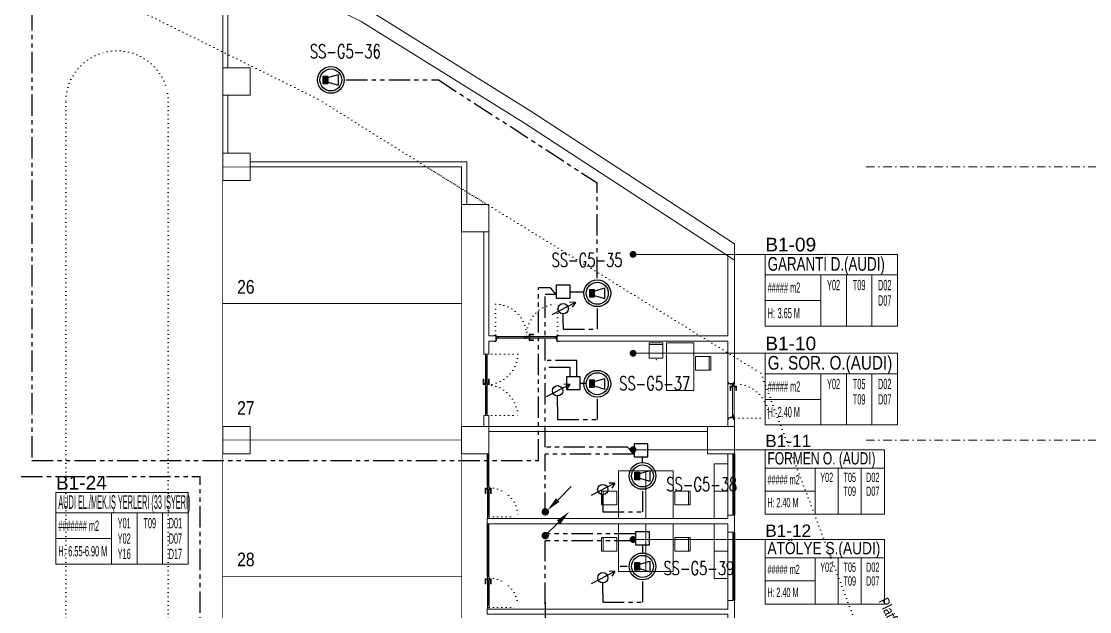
# Model space of a CAD drawing. Header units: metres. Extents: x -13545 to 152404, y -11890 to 28436.
# Drawn here: x 65950 to 69080, y 2738 to 4466 of the extents above; entities that cross this region are included whole.
import ezdxf
from ezdxf.enums import TextEntityAlignment as Align
from ezdxf.xclip import XClip

# ---------------------------------------------------------------- set-up
doc = ezdxf.new("R2010")
doc.units = ezdxf.units.M
doc.header["$LTSCALE"] = 100
doc.header["$MEASUREMENT"] = 0
doc.header["$XCLIPFRAME"] = 0
for name, pattern in [('DASHDOT2', [0.5, 0.25, -0.125, 0, -0.125]), ('DOT2', [0.125, 0, -0.125]), ('DOT5', [0.75, 0, -0.75]), ('HIDDEN', [0.375, 0.25, -0.125]), ('PHANTOM2', [1.25, 0.625, -0.125, 0.125, -0.125, 0.125, -0.125])]:
    doc.linetypes.add(name, pattern=pattern)
doc.layers.get('0').update_dxf_attribs({"color": 9, "lineweight": 9})
for name, color, linetype, lineweight in [('00', 9, 'Continuous', 9), ('01', 9, 'Continuous', 9), ('05', 9, 'Continuous', 9), ('06B', 9, 'Continuous', 9), ('06C', 9, 'Continuous', 9), ('06D', 9, 'Continuous', 9), ('09', 9, 'Continuous', 9), ('10', 9, 'Continuous', 9), ('15', 9, 'Continuous', 9), ('20', 9, 'DOT2', 9), ('21', 9, 'Continuous', 9), ('21_mahal200', 9, 'Continuous', 9), ('24', 9, 'DASHDOT2', 9), ('E-3W ACİL ANONS İÇİN HOPARLÖR (GÖMME) (YANGINA DAYANIKLI)', 7, 'Continuous', 30), ('E-KABLO', 7, 'Continuous', 30), ('E-SES AYAR ANAHTARI', 7, 'Continuous', 30), ('E-YAZI', 7, 'Continuous', 30), ('E-YUKARI ÇIKAN HAT', 7, 'Continuous', 30), ('E-YUKARIDAN GELEN HAT', 7, 'Continuous', 30)]:
    doc.layers.add(name, color=color, linetype=linetype, lineweight=lineweight)
doc.styles.add('Arial', font='arial.ttf', dxfattribs={"height": 2.5})
doc.styles.add('ILGAZ', font='txttw.shx')
doc.styles.add('MuuM_TEXT-STANDART', font='ARIALN.TTF')
doc.dimstyles.new('MuuM_DIM200', dxfattribs={"dimscale": 20, "dimtxt": 2, "dimasz": 1, "dimexe": 1, "dimexo": 1, "dimgap": 1, "dimtad": 1, "dimdec": 1, "dimrnd": 0.5, "dimdsep": 46, "dimtxsty": 'MuuM_TEXT-STANDART', "dimblk": 'ARCHTICK', "dimcen": 0, "dimdle": 0.15, "dimclrd": 256, "dimclre": 256, "dimclrt": 256, "dimadec": 0, "dimazin": 0, "dimtfac": 5, "dimtdec": 1, "dimtix": 1, "dimtmove": 2, "dimatfit": 3, "dimldrblk": 'DOT', "dimfxl": 3, "dimfxlon": 1, "dimtolj": 1, "dimlwd": -1, "dimlwe": -1, "dimarcsym": 0})

# ---------------------------------------------------------------- blocks, each defined once
blk = doc.blocks.new('p-akslar_yeni')
at = {"layer": '24'}
for points in [[(18840, -4535), (20861, -4535)], [(18840, -5335), (20861, -5335)]]:
    blk.add_lwpolyline(points, dxfattribs=at)
blk = doc.blocks.new('100_SES AYAR ANAHTARI')
at = {"layer": 'E-SES AYAR ANAHTARI', "color": 4}
for p, q in [((1.78, 3.25), (-1.69, 1.43)), ((1.78, 3.25), (0.92, 3.28)), ((1.78, 3.25), (1.31, 2.53)), ((0, 0), (0, 1.56))]:
    blk.add_line(p, q, dxfattribs=at)
blk.add_circle((0, 2.32), 0.756, dxfattribs=at)
blk = doc.blocks.new('100_3W ACİL ANONS İÇİN HOPARLÖR (GÖMME) (YANGINA DAYANIKLI)')
at = {"layer": 'E-3W ACİL ANONS İÇİN HOPARLÖR (GÖMME) (YANGINA DAYANIKLI)', "color": 4}
for p, q in [((-1.58, -0.79), (-1.58, 0.79)), ((-1.58, 0.79), (-0.63, 0.79)), ((-0.63, 0.47), (1.58, 1.11)), ((-0.63, 0.79), (-0.63, -0.79)), ((1.58, -1.11), (1.58, 1.11)), ((-0.63, -0.79), (-1.58, -0.79)), ((-0.63, -0.47), (1.58, -1.11))]:
    blk.add_line(p, q, dxfattribs=at)
at = {"layer": 'E-3W ACİL ANONS İÇİN HOPARLÖR (GÖMME) (YANGINA DAYANIKLI)', "color": 3}
for radius in [2.8, 2.3]:
    blk.add_circle((0, 0), radius, dxfattribs=at)
at = {"layer": 'E-3W ACİL ANONS İÇİN HOPARLÖR (GÖMME) (YANGINA DAYANIKLI)', "color": 4}
blk.add_solid([(-1.58, 0.79), (-0.63, 0.79), (-1.58, -0.79), (-0.63, -0.79)], dxfattribs=at)
blk = doc.blocks.new('100_YUKARI ÇIKAN HAT')
at = {"layer": 'E-YUKARI ÇIKAN HAT', "color": 3, "linetype": 'Continuous'}
blk.add_line((2.47, 2.47), (0, 0), dxfattribs=at)
at = {"layer": 'E-YUKARI ÇIKAN HAT', "color": 4, "linetype": 'Continuous', "const_width": 0.675}
blk.add_lwpolyline([(-0.34, 0, 1), (0.34, 0, 1)], format="xyb", close=True, dxfattribs=at)
at = {"layer": 'E-YUKARI ÇIKAN HAT', "color": 3, "linetype": 'Continuous'}
blk.add_solid([(2.15, 2.79), (2.79, 2.15), (4.38, 4.38)], dxfattribs=at)
blk = doc.blocks.new('100_YUKARIDAN GELEN HAT')
at = {"layer": 'E-YUKARIDAN GELEN HAT', "color": 3, "linetype": 'Continuous'}
blk.add_line((2.28, 2.17), (4.75, 4.65), dxfattribs=at)
at = {"layer": 'E-YUKARIDAN GELEN HAT', "color": 4, "linetype": 'Continuous', "const_width": 0.675}
blk.add_lwpolyline([(-0.34, 0, 1), (0.34, 0, 1)], format="xyb", close=True, dxfattribs=at)
at = {"layer": 'E-YUKARIDAN GELEN HAT', "color": 3, "linetype": 'Continuous'}
blk.add_solid([(2.59, 1.86), (1.96, 2.49), (0.37, 0.27)], dxfattribs=at)
blk = doc.blocks.new('p-kolon_80x80')
blk.add_lwpolyline([(-40, -40), (40, -40), (40, 40), (-40, 40)], close=True)
blk = doc.blocks.new('1.bod.mimari.elk')
at = {"layer": '01'}
blk.add_lwpolyline([(10457.8, -3878), (10964.6, -4128.6), (11442.7, -4426.4), (12040, -4815.3), (12040, -4863), (11421.2, -4460.1), (10945.1, -4163.6), (10440.1, -3913.9)], close=True, dxfattribs=at)
for p in [(10580, -4340), (10580, -4590), (11280, -4740), (10580, -5390), (11280, -5390), (12000, -5390)]:
    blk.add_blockref('p-kolon_80x80', p, dxfattribs=at)
blk = doc.blocks.new('p-sandalye')
blk.add_line((-45, 20), (-45, -20))
blk.add_lwpolyline([(-5, 20), (-50, 20), (-50, -20), (-5, -20)], close=True)
blk.add_point((0, 0.1))
blk = doc.blocks.new('p-masa_servis')
at = {"linetype": 'DOT5'}
blk.add_lwpolyline([(0, 0), (0, 0)], dxfattribs=at)
blk.add_lwpolyline([(0, 0), (0, -80), (140, -80), (140, 0)], close=True)
for p, rotation in [((60, 0), 270), ((50, -110.1), 2.073722e-10)]:
    blk.add_blockref('p-sandalye', p, dxfattribs=dict(rotation=rotation))
blk = doc.blocks.new('p-işyeri')
at = {"color": 0, "const_width": 2}
blk.add_lwpolyline([(200, 0), (200, 700), (-200, 700), (-200, 0)], close=True, dxfattribs=at)
blk = doc.blocks.new('prf-scr2')
at = {"linetype": 'DOT2', "ltscale": 10}
blk.add_line((0, 0.2), (0, -1.1), dxfattribs=at)
for p, q in [((-0.1, -0.2), (0.1, -0.3)), ((0.1, -0.2), (-0.1, -0.2)), ((0.1, -0.3), (-0.1, -0.3)), ((-0.1, -0.3), (0.1, -0.4)), ((0.1, -0.4), (-0.1, -0.4)), ((0.1, -0.5), (-0.1, -0.4)), ((-0.1, -0.4), (0.1, -0.4)), ((0.1, -0.6), (-0.1, -0.5)), ((-0.1, -0.5), (0.1, -0.5)), ((-0.1, -0.6), (0.1, -0.7)), ((0.1, -0.6), (-0.1, -0.6)), ((-0.1, -0.6), (0.1, -0.6)), ((-0.1, -0.7), (0.1, -0.8)), ((0.1, -0.7), (-0.1, -0.7)), ((-0.1, -0.8), (0.1, -0.8)), ((0.1, -0.8), (-0.1, -0.8)), ((0.1, -0.2), (0, -0.1)), ((0, -0.2), (0.1, -0.2))]:
    blk.add_line(p, q)
blk.add_lwpolyline([(0.2, 0), (-0.2, 0), (-0.2, 0), (-0.1, -0.1), (0.1, -0.1), (0.2, 0), (0.2, 0)], close=True)
for points in [[(0.2, 0), (-0.2, 0)], [(-0.1, -0.1), (-0.1, -0.2), (-0.1, -0.2), (-0.1, -0.2), (-0.1, -0.2), (-0.1, -0.3), (-0.1, -0.3), (-0.1, -0.3), (-0.1, -0.3), (-0.1, -0.4), (-0.1, -0.4), (-0.1, -0.4), (-0.1, -0.4), (-0.1, -0.4), (-0.1, -0.5), (-0.1, -0.5), (-0.1, -0.5), (-0.1, -0.5), (-0.1, -0.5), (-0.1, -0.5), (-0.1, -0.6), (-0.1, -0.6), (-0.1, -0.6), (-0.1, -0.6), (-0.1, -0.6), (-0.1, -0.7), (-0.1, -0.7), (-0.1, -0.7), (-0.1, -0.7), (-0.1, -0.7), (-0.1, -0.8), (-0.1, -0.8), (-0.1, -0.8), (-0.1, -0.8), (0, -0.9), (0, -0.9), (0, -0.9), (0.1, -0.8), (0.1, -0.8), (0.1, -0.7), (0.1, -0.7), (0.1, -0.7), (0.1, -0.7), (0.1, -0.7), (0.1, -0.7), (0.1, -0.6), (0.1, -0.6), (0.1, -0.6), (0.1, -0.6), (0.1, -0.6), (0.1, -0.5), (0.1, -0.5), (0.1, -0.5), (0.1, -0.5), (0.1, -0.4), (0.1, -0.4), (0.1, -0.4), (0.1, -0.4), (0.1, -0.4), (0.1, -0.3), (0.1, -0.3), (0.1, -0.3), (0.1, -0.3), (0.1, -0.3), (0.1, -0.3), (0.1, -0.2), (0.1, -0.2), (0.1, -0.2), (0.1, -0.2), (0.1, -0.2), (0.1, -0.1)]]:
    blk.add_lwpolyline(points)
blk = doc.blocks.new('gr-p-barel kilitli kapı kolu')
at = {"flags": 128}
for points in [[(-0.9, 0.8), (-0.9, 4.9), (-11.7, 4.9), (-11.7, 6.7), (0.9, 6.7), (0.9, 0.8)], [(-0.8, 5), (0.8, 6.6)]]:
    blk.add_lwpolyline(points, dxfattribs=at)
blk.add_lwpolyline([(-2.75, 0), (-2.75, 0.7), (2.75, 0.7), (2.75, 0)])
blk.add_lwpolyline([(-1.3, 0.7), (1.3, 0.7), (1.3, 0.8), (-1.3, 0.8)], close=True)
blk = doc.blocks.new('p-de-02')
at = {"layer": '06C'}
blk.add_lwpolyline([(106.3, -16.6, 1), (106.3, -15.8), (104.3, -15.8), (104.3, -16.6), (106.4, -16.6)], format="xyb", dxfattribs=at)
blk.add_arc((106.3, -16.2), 0.5, 233.1301, 126.8699, dxfattribs=at)
at = {"layer": '09'}
for p, q in [((108.1, -16.7), (108.1, -16.6)), ((108.2, -16.7), (108.2, -16.6)), ((108.3, -16.6), (108.3, -16.7)), ((108.4, -16.7), (108.4, -16.6)), ((108.5, -16.6), (108.5, -16.7)), ((108.6, -16.7), (108.6, -16.6)), ((108.7, -16.6), (108.7, -16.7)), ((108.8, -16.6), (108.8, -16.7)), ((109.3, -21.9), (109.3, -21.7)), ((109.4, -21.7), (109.4, -21.9)), ((109.5, -21.9), (109.5, -21.7)), ((109.6, -21.7), (109.6, -21.9)), ((109.7, -21.9), (109.7, -21.7)), ((109.8, -21.7), (109.8, -21.9)), ((109.9, -21.9), (109.9, -21.7)), ((110, -21.9), (110, -21.7))]:
    blk.add_line(p, q, dxfattribs=at)
at = {"layer": '10'}
for points in [[(14.2, -6.8, -0.414214), (14.3, -6.7), (18.7, -6.7, -0.414214), (18.8, -6.8), (18.8, -14.1), (19, -14.1), (19, -6.8, 0.414214), (18.7, -6.5), (14.3, -6.5, 0.414214), (14, -6.8), (14, -7.7, 0.414214), (14.3, -8), (15.4, -8), (15.4, -7.8), (14.3, -7.8, -0.414214), (14.2, -7.7)], [(19, -9.7, -0.414214), (19.3, -9.4), (20.3, -9.4, -0.414214), (20.6, -9.7), (20.6, -16.1, -0.414214), (20.3, -16.4, -0.414214), (20, -16.1), (20, -15.2), (19, -15.2), (19, -24.2, -0.414214), (18.7, -24.5), (14.3, -24.5, -0.414214), (14, -24.2), (14, -23.3, -0.414214), (14.3, -23), (15.4, -23), (15.4, -23.2), (14.3, -23.2, 0.414214), (14.2, -23.3), (14.2, -24.2, 0.414214), (14.3, -24.3), (18.7, -24.3, 0.414214), (18.8, -24.2), (18.8, -15), (20.2, -15), (20.2, -16.1, 0.414214), (20.3, -16.2, 0.414214), (20.4, -16.1), (20.4, -9.7, 0.414214), (20.3, -9.6), (19.3, -9.6, 0.414214), (19.2, -9.7), (19.2, -10.6), (19, -10.6)], [(18.4, -25), (19.8, -24.4), (19.8, -21.5), (20, -21.5), (20, -24.5), (18.5, -25.2, -14.796002)], [(198.6, -9.7, 0.414214), (198.3, -9.4), (197.3, -9.4, 0.414214), (197, -9.7), (197, -16.1, 0.414214), (197.3, -16.4, 0.414214), (197.6, -16.1), (197.6, -15.2), (198.6, -15.2), (198.6, -24.2, 0.414214), (198.9, -24.5), (203.3, -24.5, 0.414214), (203.6, -24.2), (203.6, -23.3, 0.414214), (203.3, -23), (202.2, -23), (202.2, -23.2), (203.3, -23.2, -0.414214), (203.4, -23.3), (203.4, -24.2, -0.414214), (203.3, -24.3), (198.9, -24.3, -0.414214), (198.8, -24.2), (198.8, -15), (197.4, -15), (197.4, -16.1, -0.414214), (197.3, -16.2, -0.414214), (197.2, -16.1), (197.2, -9.7, -0.414214), (197.3, -9.6), (198.3, -9.6, -0.414214), (198.4, -9.7), (198.4, -10.6), (198.6, -10.6)], [(199.2, -25), (197.8, -24.4), (197.8, -21.5), (197.6, -21.5), (197.6, -24.5), (199.1, -25.2, 14.796002)], [(203.4, -6.8, 0.414214), (203.3, -6.7), (198.9, -6.7, 0.414214), (198.8, -6.8), (198.8, -14.1), (198.6, -14.1), (198.6, -6.8, -0.414214), (198.9, -6.5), (203.3, -6.5, -0.414214), (203.6, -6.8), (203.6, -7.7, -0.414214), (203.3, -8), (202.2, -8), (202.2, -7.8), (203.3, -7.8, 0.414214), (203.4, -7.7)]]:
    blk.add_lwpolyline(points, format="xyb", close=True, dxfattribs=at)
for points in [[(108.2, -20.1), (108.2, -18.1), (108.5, -18.1), (108.5, -17), (20.3, -17), (20.3, -18.1), (20.6, -18.1), (20.6, -20.1), (20.3, -20.1), (20.3, -18.3), (20, -18.3), (20, -16.7), (108.8, -16.7), (108.8, -18.3), (108.5, -18.3), (108.5, -20.1)], [(108.2, -18.1), (108.2, -20.1), (108.8, -20.1), (108.8, -21.7), (20, -21.7), (20, -20.1), (20.6, -20.1), (20.6, -18.1), (20.9, -18.1), (20.9, -20.3), (20.3, -20.3), (20.3, -21.4), (108.5, -21.4), (108.5, -20.3), (107.9, -20.3), (107.9, -18.1), (108.2, -18.1)], [(109.9, -20.1), (109.9, -18.1), (109.6, -18.1), (109.6, -17), (197.3, -17), (197.3, -18.1), (197, -18.1), (197, -20.1), (197.3, -20.1), (197.3, -18.3), (197.6, -18.3), (197.6, -16.7), (109.3, -16.7), (109.3, -18.3), (109.6, -18.3), (109.6, -20.1)], [(109.9, -18.1), (109.9, -20.1), (109.3, -20.1), (109.3, -21.7), (197.6, -21.7), (197.6, -20.1), (197, -20.1), (197, -18.1), (196.7, -18.1), (196.7, -20.3), (197.3, -20.3), (197.3, -21.4), (109.6, -21.4), (109.6, -20.3), (110.2, -20.3), (110.2, -18.1), (109.9, -18.1)]]:
    blk.add_lwpolyline(points, dxfattribs=at)
for points in [[(20.9, -17.2), (26.9, -17.2), (26.9, -21.2), (20.9, -21.2)], [(21.2, -17.5), (26.6, -17.5), (26.6, -20.9), (21.2, -20.9)], [(107.9, -17.2), (101.9, -17.2), (101.9, -21.2), (107.9, -21.2)], [(107.6, -17.5), (102.2, -17.5), (102.2, -20.9), (107.6, -20.9)], [(108.1, -22.4), (110, -22.4), (110, -21.9), (108.1, -21.9), (107.5, -21.9), (107.5, -22.4)], [(110, -16.1), (108.1, -16.1), (108.1, -16.6), (110.6, -16.6), (110.6, -16.6), (110.6, -16.1)], [(110.2, -17.2), (116.2, -17.2), (116.2, -21.2), (110.2, -21.2)], [(110.5, -17.5), (115.9, -17.5), (115.9, -20.9), (110.5, -20.9)], [(196.7, -17.2), (192.7, -17.2), (192.7, -21.2), (196.7, -21.2)], [(196.4, -17.5), (193, -17.5), (193, -20.9), (196.4, -20.9)]]:
    blk.add_lwpolyline(points, close=True, dxfattribs=at)
for centre in [(17.8, -25.5), (199.8, -25.5)]:
    blk.add_circle(centre, 0.55, dxfattribs=at)
at = {"layer": '20'}
for p, q in [((17.8, -25.5), (17.8, -116)), ((199.8, -25.5), (199.8, -116))]:
    blk.add_line(p, q, dxfattribs=at)
at = {"layer": '20', "linetype": 'HIDDEN'}
for points in [[(18.6, -24.3), (18.6, -23), (17.1, -23), (17.1, -24.3)], [(18.4, -25), (18.4, -23.2), (17.3, -23.2), (17.3, -25)], [(199, -24.3), (199, -23), (200.5, -23), (200.5, -24.3)], [(199.2, -25), (199.2, -23.2), (200.3, -23.2), (200.3, -25)]]:
    blk.add_lwpolyline(points, dxfattribs=at)
at = {"layer": '20'}
for centre, start, end in [((17.8, -25.5), 270, 2.4057), ((199.8, -25.5), 177.5943, 270)]:
    blk.add_arc(centre, 90.5, start, end, dxfattribs=at)
at = {"layer": '06B', "xscale": -1}
blk.add_blockref('gr-p-barel kilitli kapı kolu', (117.3, -16.7), dxfattribs=at)
at = {"layer": '06B', "rotation": 180}
blk.add_blockref('gr-p-barel kilitli kapı kolu', (117.3, -21.7), dxfattribs=at)
at = {"layer": '10', "xscale": -1, "rotation": 90}
for p in [(20.3, -19.2), (109.6, -19.2)]:
    blk.add_blockref('prf-scr2', p, dxfattribs=at)
at = {"layer": '10', "rotation": 270}
for p in [(108.5, -19.2), (197.3, -19.2)]:
    blk.add_blockref('prf-scr2', p, dxfattribs=at)
blk = doc.blocks.new('prf-10x10')
blk.add_lwpolyline([(-5, -5), (5, -5), (5, 5), (-5, 5)], close=True)
at = {"color": 255}
blk.add_solid([(-5, -5), (5, -5), (-5, 5), (5, 5)], dxfattribs=at)
at = {"layer": '10'}
blk.add_point((0, 0), dxfattribs=at)
blk = doc.blocks.new('*U345')
at = {"layer": '06D'}
blk.add_lwpolyline([(-2.5, 200), (2.5, 200), (2.5, 0), (-2.5, 0)], close=True, dxfattribs=at)
at = {"layer": '15'}
blk.add_lwpolyline([(0, 195), (0, 5)], dxfattribs=at)
at = {"layer": '10', "xscale": 0.5, "yscale": 0.5, "rotation": 90}
for p in [(0, 197.5), (0, 2.5)]:
    blk.add_blockref('prf-10x10', p, dxfattribs=at)
blk = doc.blocks.new('*U346')
at = {"layer": '06D'}
blk.add_lwpolyline([(-2.5, 180), (2.5, 180), (2.5, 0), (-2.5, 0)], close=True, dxfattribs=at)
at = {"layer": '15'}
blk.add_lwpolyline([(0, 175), (0, 5)], dxfattribs=at)
at = {"layer": '10', "xscale": 0.5, "yscale": 0.5, "rotation": 90}
for p in [(0, 177.5), (0, 2.5)]:
    blk.add_blockref('prf-10x10', p, dxfattribs=at)
blk = doc.blocks.new('p-al-01_a')
at = {"layer": '06B'}
for points in [[(-5, -88.6), (-11.2, -88.6), (-11.2, -73.6), (-9.4, -73.6), (-9.4, -86.4), (-9.4, -86.4), (-5, -86.4), (-5, -88.6)], [(0, -88.6), (6.2, -88.6), (6.2, -73.6), (4.4, -73.6), (4.4, -86.4), (4.4, -86.4), (0, -86.4), (0, -88.6)]]:
    blk.add_lwpolyline(points, dxfattribs=at)
at = {"layer": '06D'}
for p, q in [((-5, -86.9), (-5, -5)), ((0, -5), (0, -86.9)), ((-5, -93.1), (-5, -175)), ((0, -175), (0, -93.1))]:
    blk.add_line(p, q, dxfattribs=at)
at = {"layer": '10'}
for points in [[(-5, 0), (0, 0), (0, -5), (-5, -5)], [(-5, -85), (0, -85), (0, -90), (-5, -90)], [(-5, -95), (0, -95), (0, -90), (-5, -90)], [(-5, -180), (0, -180), (0, -175), (-5, -175)]]:
    blk.add_lwpolyline(points, close=True, dxfattribs=at)
at = {"layer": '15'}
for points in [[(-2.5, -5), (-2.5, -85)], [(-2.5, -175), (-2.5, -95)]]:
    blk.add_lwpolyline(points, dxfattribs=at)
at = {"layer": '20'}
for points in [[(-5.3, 0), (-94.9, 0)], [(-5.3, -180), (-94.9, -180)], [(-5, -180), (-94.9, -180)]]:
    blk.add_lwpolyline(points, dxfattribs=at)
for centre, start, end in [((-1.5, 3.4), 182.0745, 267.6937), ((-1.5, -183.4), 92.3063, 177.9255)]:
    blk.add_arc(centre, 93.5, start, end, dxfattribs=at)
blk = doc.blocks.new('gr-p-birim')
blk.add_lwpolyline([(-0.5, -0.5), (0.5, -0.5), (0.5, 0.5), (-0.5, 0.5)], close=True)
blk = doc.blocks.new('p-al-01')
at = {"layer": '06B'}
for points in [[(27, 4.3), (27, 10.6), (42, 10.6), (42, 8.7), (29.3, 8.7), (29.3, 8.7), (29.3, 4.3), (27, 4.3)], [(27, -0.7), (27, -6.9), (42, -6.9), (42, -5), (29.3, -5), (29.3, -5), (29.3, -0.7), (27, -0.7)]]:
    blk.add_lwpolyline(points, dxfattribs=at)
at = {"layer": '06D'}
for p, q in [((115.7, 4.3), (28.8, 4.3)), ((28.8, -0.7), (115.7, -0.7))]:
    blk.add_line(p, q, dxfattribs=at)
at = {"layer": '10'}
for points in [[(25.7, -0.7), (25.7, 4.3), (20.7, 4.3), (20.7, -0.7)], [(30.7, -0.7), (30.7, 4.3), (25.7, 4.3), (25.7, -0.7)], [(110.7, -0.7), (110.7, 4.3), (105.7, 4.3), (105.7, -0.7)], [(115.7, -0.7), (115.7, 4.3), (110.7, 4.3), (110.7, -0.7)]]:
    blk.add_lwpolyline(points, close=True, dxfattribs=at)
at = {"layer": '15'}
blk.add_lwpolyline([(105.7, 1.8), (30.7, 1.8)], dxfattribs=at)
at = {"layer": '20'}
blk.add_lwpolyline([(110.7, -0.7), (110.7, -85.7)], dxfattribs=at)
blk.add_arc((110.7, -0.7), 85, 180, 270, dxfattribs=at)
blk = doc.blocks.new('*U355')
at = {"layer": '06D'}
blk.add_lwpolyline([(-2.5, 155), (2.5, 155), (2.5, 0), (-2.5, 0)], close=True, dxfattribs=at)
at = {"layer": '15'}
blk.add_lwpolyline([(0, 150), (0, 5)], dxfattribs=at)
at = {"layer": '10', "xscale": 0.5, "yscale": 0.5, "rotation": 90}
for p in [(0, 152.5), (0, 2.5)]:
    blk.add_blockref('prf-10x10', p, dxfattribs=at)
blk = doc.blocks.new('p-iç doğrama1')
at = {"layer": '06D'}
blk.add_lwpolyline([(-2.5, 95), (2.5, 95), (2.5, 0), (-2.5, 0)], close=True, dxfattribs=at)
at = {"layer": '15'}
blk.add_lwpolyline([(0, 90), (0, 5)], dxfattribs=at)
at = {"layer": '10', "xscale": 0.5, "yscale": 0.5, "rotation": 90}
for p in [(0, 92.5), (0, 2.5)]:
    blk.add_blockref('prf-10x10', p, dxfattribs=at)
blk = doc.blocks.new('0_roomno2')
blk.add_lwpolyline([(19.38, -10.5), (0, -10.5), (0, 0), (19.38, 0)], close=True)
for points in [[(0, -3), (19.38, -3)], [(8.12, -3), (8.12, -10.5)], [(11.88, -3), (11.88, -10.5)], [(15.62, -3), (15.62, -10.5)], [(0, -6.75), (8.12, -6.75)]]:
    blk.add_lwpolyline(points)
at = {"style": 'MuuM_TEXT-STANDART', "width": 0.6}
blk.add_text('H:', height=1.5, dxfattribs=at).set_placement((0.35, -8.61), align=Align.MIDDLE_LEFT)
at = {"style": 'Arial'}
blk.add_attdef('ODANO', (0, 1.17), '', height=2, dxfattribs=at)
blk.add_attdef('MEKANADI', text='', height=2, dxfattribs=at).set_placement((0.35, -3), align=Align.BOTTOM_LEFT)
at = {"style": 'MuuM_TEXT-STANDART', "width": 0.6}
for tag, p in [('M2', (0.35, -4.88)), ('TEMIZTAVANYUKSEKLIGI', (1.8, -8.61))]:
    blk.add_attdef(tag, text='', height=1.5, dxfattribs=at).set_placement(p, align=Align.MIDDLE_LEFT)
for tag, p in [('YER01', (10, -4.5)), ('TAVAN01', (13.75, -4.5)), ('DUVAR01', (17.5, -4.5)), ('YER02', (10, -6.75)), ('TAVAN02', (13.75, -6.75)), ('DUVAR02', (17.5, -6.75)), ('YER03', (10, -9)), ('TAVAN03', (13.75, -9)), ('DUVAR03', (17.5, -9))]:
    blk.add_attdef(tag, text='', height=1.5, dxfattribs=at).set_placement(p, align=Align.MIDDLE_CENTER)
blk = doc.blocks.new('_ArchTick')
at = {"color": 0, "linetype": 'ByBlock', "const_width": 0.15}
blk.add_lwpolyline([(-0.5, -0.5), (0.5, 0.5)], dxfattribs=at)
blk = doc.blocks.new('_Dot')
at = {"color": 0, "linetype": 'ByBlock', "lineweight": -2}
blk.add_line((-0.5, 0), (-1, 0), dxfattribs=at)
at = {"color": 0, "linetype": 'ByBlock', "const_width": 0.5}
blk.add_lwpolyline([(-0.25, 0, 1), (0.25, 0, 1)], format="xyb", close=True, dxfattribs=at)
blk = doc.blocks.new('K-SAC-01')
at = {"layer": '10'}
for points in [[(-4.6, 16.2, -0.414214), (-4.5, 16.3), (-0.1, 16.3, -0.414214), (0, 16.2), (0, 5.9), (0.2, 5.9), (0.2, 16.2, 0.414214), (-0.1, 16.5), (-4.5, 16.5, 0.414214), (-4.8, 16.2), (-4.8, 15.3, 0.414214), (-4.5, 15), (-3.4, 15), (-3.4, 15.2), (-4.5, 15.2, -0.414214), (-4.6, 15.3)], [(0.2, 10.3, -0.414214), (0.5, 10.6), (1.5, 10.6, -0.414214), (1.8, 10.3), (1.8, 3.9, -0.414214), (1.5, 3.6, -0.414214), (1.2, 3.9), (1.2, 4.8), (0.2, 4.8), (0.2, -1.2, -0.414214), (-0.1, -1.5), (-4.5, -1.5, -0.414214), (-4.8, -1.2), (-4.8, -0.3, -0.414214), (-4.5, 0), (-3.4, 0), (-3.4, -0.2), (-4.5, -0.2, 0.414214), (-4.6, -0.3), (-4.6, -1.2, 0.414214), (-4.5, -1.3), (-0.1, -1.3, 0.414214), (0, -1.2), (0, 5), (1.4, 5), (1.4, 3.9, 0.414214), (1.5, 3.8, 0.414214), (1.6, 3.9), (1.6, 10.3, 0.414214), (1.5, 10.4), (0.5, 10.4, 0.414214), (0.4, 10.3), (0.4, 9.4), (0.2, 9.4)], [(-0.4, -2), (1, -1.4), (1, 1.5), (1.2, 1.5), (1.2, -1.5), (-0.3, -2.2, -14.796002)], [(99.8, 10.3, 0.414214), (99.5, 10.6), (98.5, 10.6, 0.414214), (98.2, 10.3), (98.2, 3.9, 0.414214), (98.5, 3.6, 0.414214), (98.8, 3.9), (98.8, 4.8), (99.8, 4.8), (99.8, -1.2, 0.414214), (100.1, -1.5), (104.5, -1.5, 0.414214), (104.8, -1.2), (104.8, -0.3, 0.414214), (104.5, 0), (103.4, 0), (103.4, -0.2), (104.5, -0.2, -0.414214), (104.6, -0.3), (104.6, -1.2, -0.414214), (104.5, -1.3), (100.1, -1.3, -0.414214), (100, -1.2), (100, 5), (98.6, 5), (98.6, 3.9, -0.414214), (98.5, 3.8, -0.414214), (98.4, 3.9), (98.4, 10.3, -0.414214), (98.5, 10.4), (99.5, 10.4, -0.414214), (99.6, 10.3), (99.6, 9.4), (99.8, 9.4)], [(104.6, 16.2, 0.414214), (104.5, 16.3), (100.1, 16.3, 0.414214), (100, 16.2), (100, 5.9), (99.8, 5.9), (99.8, 16.2, -0.414214), (100.1, 16.5), (104.5, 16.5, -0.414214), (104.8, 16.2), (104.8, 15.3, -0.414214), (104.5, 15), (103.4, 15), (103.4, 15.2), (104.5, 15.2, 0.414214), (104.6, 15.3)]]:
    blk.add_lwpolyline(points, format="xyb", close=True, dxfattribs=at)
for points in [[(98.8, 0.1), (98.8, 2.1), (99.1, 2.1), (99.1, 3.2), (1.5, 3.2), (1.5, 2.1), (1.8, 2.1), (1.8, 0.1), (1.5, 0.1), (1.5, 1.9), (1.2, 1.9), (1.2, 3.5), (99.4, 3.5), (99.4, 1.9), (99.1, 1.9), (99.1, 0.1)], [(98.8, 2.1), (98.8, 0.1), (99.4, 0.1), (99.4, -1.5), (1.2, -1.5), (1.2, 0.1), (1.8, 0.1), (1.8, 2.1), (2.1, 2.1), (2.1, -0.1), (1.5, -0.1), (1.5, -1.2), (99.1, -1.2), (99.1, -0.1), (98.5, -0.1), (98.5, 2.1), (98.8, 2.1)]]:
    blk.add_lwpolyline(points, dxfattribs=at)
for points in [[(2.1, 3), (8.1, 3), (8.1, -1), (2.1, -1)], [(2.4, 2.7), (7.8, 2.7), (7.8, -0.7), (2.4, -0.7)], [(98.5, 3), (92.5, 3), (92.5, -1), (98.5, -1)], [(98.2, 2.7), (92.8, 2.7), (92.8, -0.7), (98.2, -0.7)]]:
    blk.add_lwpolyline(points, close=True, dxfattribs=at)
blk.add_circle((-0.9, -2.5), 0.55, dxfattribs=at)
at = {"layer": '20', "linetype": 'HIDDEN'}
for points in [[(-0.2, -1.3), (-0.2, 0), (-1.7, 0), (-1.7, -1.3)], [(-0.4, -2), (-0.4, -0.2), (-1.5, -0.2), (-1.5, -2)]]:
    blk.add_lwpolyline(points, dxfattribs=at)
at = {"layer": '20'}
blk.add_lwpolyline([(-0.9, -2.5), (-0.9, -102.9)], dxfattribs=at)
blk.add_arc((-0.9, -2.5), 100.4, 270, 1.5131, dxfattribs=at)
at = {"layer": '06B'}
blk.add_blockref('gr-p-barel kilitli kapı kolu', (91.4, 3.5), dxfattribs=at)
at = {"layer": '06B', "xscale": -1, "rotation": 180}
blk.add_blockref('gr-p-barel kilitli kapı kolu', (91.4, -1.5), dxfattribs=at)
at = {"layer": '10', "xscale": -1, "rotation": 90}
blk.add_blockref('prf-scr2', (1.5, 1), dxfattribs=at)
at = {"layer": '10', "rotation": 270}
blk.add_blockref('prf-scr2', (99.1, 1.2), dxfattribs=at)
blk = doc.blocks.new('1.bod.mimari1.elk')
at = {"layer": '00'}
for points in [[(10540, -4300), (10540, -3963.27), (10555, -3970.69), (10555, -4300), (10540, -4300)], [(10540, -4550), (10540, -4380), (10555, -4380), (10555, -4550), (10540, -4550)], [(11305, -5138.38), (11305, -4780), (11320, -4780), (11320, -5085), (11340, -5085), (11340, -5100), (11320, -5100)], [(11320, -5100), (11320, -5138.38)], [(11320, -5138.38), (11305, -5138.38)], [(11305, -5227), (11305, -5212)], [(11320, -5318.38), (11320, -5350), (11305, -5350), (11305, -5318.38)], [(11320, -5318.38), (11305, -5318.38)]]:
    blk.add_lwpolyline(points, dxfattribs=at)
for points in [[(10620, -4575), (11255, -4575), (11255, -4700), (11240, -4700), (11240, -4590), (10620, -4590), (10620, -4575), (10620, -4575)], [(12020, -5225), (12020, -5100), (11520, -5100), (11520, -5085), (12020, -5085), (12020, -4849.98), (12040, -4863.01), (12040, -5225), (12020, -5225)], [(11320, -5365), (11320, -5365), (11320, -5350), (11960, -5350), (11960, -5365), (11320, -5365), (11320, -5365), (11320, -5365)], [(12040, -5325), (12040, -5350), (12020, -5350), (12020, -5325)], [(11315, -5620), (12020, -5620), (12020, -5610), (12040, -5610), (12040, -5660), (12020, -5660), (12020, -5635), (11315, -5635)], [(11315, -5885), (12020, -5885), (12020, -5860), (12040, -5860), (12040, -5925), (12020, -5925), (12020, -5900), (11315, -5900)]]:
    blk.add_lwpolyline(points, close=True, dxfattribs=at)
at = {"layer": '06D', "linetype": 'DOT2'}
for points in [[(10080, -4400, -1), (10380, -4400, 0)], [(10080, -4400), (10080, -7740, 0.4390312), (10610, -8340), (11395.6, -8340)], [(10380, -4400), (10380, -7740, 0.4648838), (10610, -8040), (12425, -8040)]]:
    blk.add_lwpolyline(points, format="xyb", dxfattribs=at)
at = {"layer": '06D'}
for points in [[(12020, -5325), (12020, -5125)], [(12020, -5610), (12020, -5430)], [(12020, -5860), (12020, -5660)]]:
    blk.add_lwpolyline(points, dxfattribs=at)
at = {"layer": '20'}
for points in [[(11313.16, -4700), (10818.48, -4391.06), (8921.11, -3452.7), (7718.56, -2913.06), (6516.01, -2373.42), (4675.61, -1723.48), (3791.04, -1488.82)], [(11136.56, -4590), (12116.71, -5194.47), (12552, -6338.67), (12552, -9327.81), (12425, -9504.28)]]:
    blk.add_lwpolyline(points, dxfattribs=at)
at = {"xscale": -1}
for name, p in [('p-al-01_a', (11309.69, -5138.38)), ('p-iç doğrama1', (11317.5, -5525)), ('*U355', (11317.5, -5790))]:
    blk.add_blockref(name, p, dxfattribs=at)
at = {"rotation": 90}
blk.add_blockref('K-SAC-01', (12037.01, -5324.78), dxfattribs=at)
for name, p in [('*U346', (12037.53, -5610)), ('*U345', (12037.53, -5860))]:
    blk.add_blockref(name, p)
at = {"xscale": -1, "rotation": 90}
for p in [(11319.6, -5504.33), (11319.6, -5769.33)]:
    blk.add_blockref('p-al-01', p, dxfattribs=at)
at = {"layer": '05', "rotation": 270}
blk.add_blockref('p-masa_servis', (11920, -5105), dxfattribs=at)
at = {"layer": '05', "xscale": -40, "yscale": 80, "rotation": 180}
for p in [(12000, -5500), (12000, -5580), (12000, -5675), (12000, -5755)]:
    blk.add_blockref('gr-p-birim', p, dxfattribs=at)
at = {"layer": '05'}
ref = blk.add_blockref('p-masa_servis', (11700, -5620), dxfattribs=dict(at, rotation=90))
XClip(ref).set_block_clipping_path([(-55.5106706136, -84.5585723777), (163.3295749435, 61.9818189005)])
ref = blk.add_blockref('p-masa_servis', (11860, -5620), dxfattribs=dict(at, xscale=-1, rotation=270))
XClip(ref).set_block_clipping_path([(-55.5106706136, -84.5585723777), (163.3295749435, 61.9818189005)])
ref = blk.add_blockref('p-masa_servis', (11700, -5635), dxfattribs=dict(at, xscale=-1, rotation=90))
XClip(ref).set_block_clipping_path([(-55.5106706136, -84.5585723777), (163.3295749435, 61.9818189005)])
ref = blk.add_blockref('p-masa_servis', (11860, -5635), dxfattribs=dict(at, rotation=270))
XClip(ref).set_block_clipping_path([(-55.5106706136, -84.5585723777), (163.3295749435, 61.9818189005)])
at = {"layer": '06D', "color": 89, "linetype": 'HIDDEN', "true_color": 0x2e4d23, "rotation": 90}
for p in [(11240, -4790), (11240, -5190), (11240, -5590), (11240, -5990)]:
    blk.add_blockref('p-işyeri', p, dxfattribs=at)
at = {"layer": '10', "xscale": -1, "rotation": 180}
blk.add_blockref('p-de-02', (11321.2, -5108), dxfattribs=at)
at = {"layer": '21_mahal200'}
ref = blk.add_blockref('0_roomno2', (12129.8, -4846.03), dxfattribs=dict(at, xscale=20, yscale=20, zscale=20))
ref.add_attrib('ODANO', 'B1-09', (12129.8, -4837.38), dxfattribs={"layer": '0', "height": 40, "style": 'Arial'})
ref.add_attrib('MEKANADI', 'GARANTİ D.(AUDI)', dxfattribs={"layer": '0', "height": 40, "style": 'Arial', "width": 0.7}).set_placement((12136.8, -4906.03), align=Align.BOTTOM_LEFT)
ref.add_attrib('M2', '##### m2', dxfattribs={"layer": '0', "height": 30, "style": 'MuuM_TEXT-STANDART', "width": 0.6}).set_placement((12136.8, -4943.53), align=Align.MIDDLE_LEFT)
ref.add_attrib('TEMIZTAVANYUKSEKLIGI', '3.65 M', dxfattribs={"layer": '0', "height": 30, "style": 'MuuM_TEXT-STANDART', "width": 0.6}).set_placement((12165.8, -5018.19), align=Align.MIDDLE_LEFT)
ref.add_attrib('YER01', 'Y02', dxfattribs={"layer": '0', "height": 30, "style": 'MuuM_TEXT-STANDART', "width": 0.6}).set_placement((12329.8, -4936.03), align=Align.MIDDLE_CENTER)
ref.add_attrib('TAVAN01', 'T09', dxfattribs={"layer": '0', "height": 30, "style": 'MuuM_TEXT-STANDART', "width": 0.6}).set_placement((12404.8, -4936.03), align=Align.MIDDLE_CENTER)
ref.add_attrib('DUVAR01', 'D02', dxfattribs={"layer": '0', "height": 30, "style": 'MuuM_TEXT-STANDART', "width": 0.6}).set_placement((12479.8, -4936.03), align=Align.MIDDLE_CENTER)
ref.add_attrib('DUVAR02', 'D07', dxfattribs={"layer": '0', "height": 30, "style": 'MuuM_TEXT-STANDART', "width": 0.6}).set_placement((12479.8, -4981.03), align=Align.MIDDLE_CENTER)
ref = blk.add_blockref('0_roomno2', (12129.8, -5135.72), dxfattribs=dict(at, xscale=20, yscale=20, zscale=20))
ref.add_attrib('ODANO', 'B1-10', (12129.8, -5127.07), dxfattribs={"layer": '0', "height": 40, "style": 'Arial'})
ref.add_attrib('MEKANADI', 'G. SOR. O.(AUDI)', dxfattribs={"layer": '0', "height": 40, "style": 'Arial', "width": 0.8}).set_placement((12136.8, -5195.72), align=Align.BOTTOM_LEFT)
ref.add_attrib('M2', '##### m2', dxfattribs={"layer": '0', "height": 30, "style": 'MuuM_TEXT-STANDART', "width": 0.6}).set_placement((12136.8, -5233.22), align=Align.MIDDLE_LEFT)
ref.add_attrib('TEMIZTAVANYUKSEKLIGI', '2.40 M', dxfattribs={"layer": '0', "height": 30, "style": 'MuuM_TEXT-STANDART', "width": 0.6}).set_placement((12165.8, -5307.88), align=Align.MIDDLE_LEFT)
ref.add_attrib('YER01', 'Y02', dxfattribs={"layer": '0', "height": 30, "style": 'MuuM_TEXT-STANDART', "width": 0.6}).set_placement((12329.8, -5225.72), align=Align.MIDDLE_CENTER)
ref.add_attrib('TAVAN01', 'T05', dxfattribs={"layer": '0', "height": 30, "style": 'MuuM_TEXT-STANDART', "width": 0.6}).set_placement((12404.8, -5225.72), align=Align.MIDDLE_CENTER)
ref.add_attrib('DUVAR01', 'D02', dxfattribs={"layer": '0', "height": 30, "style": 'MuuM_TEXT-STANDART', "width": 0.6}).set_placement((12479.8, -5225.72), align=Align.MIDDLE_CENTER)
ref.add_attrib('TAVAN02', 'T09', dxfattribs={"layer": '0', "height": 30, "style": 'MuuM_TEXT-STANDART', "width": 0.6}).set_placement((12404.8, -5270.72), align=Align.MIDDLE_CENTER)
ref.add_attrib('DUVAR02', 'D07', dxfattribs={"layer": '0', "height": 30, "style": 'MuuM_TEXT-STANDART', "width": 0.6}).set_placement((12479.8, -5270.72), align=Align.MIDDLE_CENTER)
ref = blk.add_blockref('0_roomno2', (12129.8, -5418.25), dxfattribs=dict(at, xscale=18, yscale=18, zscale=18))
ref.add_attrib('ODANO', 'B1-11', (12129.8, -5410.47), dxfattribs={"layer": '0', "height": 36, "style": 'Arial'})
ref.add_attrib('MEKANADI', 'FORMEN O. (AUDI)', dxfattribs={"layer": '0', "height": 36, "style": 'Arial', "width": 0.7}).set_placement((12136.1, -5472.25), align=Align.BOTTOM_LEFT)
ref.add_attrib('M2', '##### m2', dxfattribs={"layer": '0', "height": 27, "style": 'MuuM_TEXT-STANDART', "width": 0.6}).set_placement((12136.1, -5506), align=Align.MIDDLE_LEFT)
ref.add_attrib('TEMIZTAVANYUKSEKLIGI', '2.40 M', dxfattribs={"layer": '0', "height": 27, "style": 'MuuM_TEXT-STANDART', "width": 0.6}).set_placement((12162.2, -5573.2), align=Align.MIDDLE_LEFT)
ref.add_attrib('YER01', 'Y02', dxfattribs={"layer": '0', "height": 27, "style": 'MuuM_TEXT-STANDART', "width": 0.6}).set_placement((12309.8, -5499.25), align=Align.MIDDLE_CENTER)
ref.add_attrib('TAVAN01', 'T05', dxfattribs={"layer": '0', "height": 27, "style": 'MuuM_TEXT-STANDART', "width": 0.6}).set_placement((12377.3, -5499.25), align=Align.MIDDLE_CENTER)
ref.add_attrib('DUVAR01', 'D02', dxfattribs={"layer": '0', "height": 27, "style": 'MuuM_TEXT-STANDART', "width": 0.6}).set_placement((12444.8, -5499.25), align=Align.MIDDLE_CENTER)
ref.add_attrib('TAVAN02', 'T09', dxfattribs={"layer": '0', "height": 27, "style": 'MuuM_TEXT-STANDART', "width": 0.6}).set_placement((12377.3, -5539.75), align=Align.MIDDLE_CENTER)
ref.add_attrib('DUVAR02', 'D07', dxfattribs={"layer": '0', "height": 27, "style": 'MuuM_TEXT-STANDART', "width": 0.6}).set_placement((12444.8, -5539.75), align=Align.MIDDLE_CENTER)
ref = blk.add_blockref('0_roomno2', (10051.1, -5543.48), dxfattribs=dict(at, xscale=20, yscale=20, zscale=20))
ref.add_attrib('ODANO', 'B1-24', (10051.1, -5534.83), dxfattribs={"layer": '0', "height": 40, "style": 'Arial'})
ref.add_attrib('MEKANADI', 'AUDI EL./MEK.İŞ YERLERİ (33 İŞYERİ)', dxfattribs={"layer": '0', "height": 40, "style": 'Arial', "width": 0.37}).set_placement((10058.1, -5603.48), align=Align.BOTTOM_LEFT)
ref.add_attrib('M2', '####### m2', dxfattribs={"layer": '0', "height": 30, "style": 'MuuM_TEXT-STANDART', "width": 0.6}).set_placement((10058.1, -5640.98), align=Align.MIDDLE_LEFT)
ref.add_attrib('TEMIZTAVANYUKSEKLIGI', '6.55-6.90 M', dxfattribs={"layer": '0', "height": 30, "style": 'MuuM_TEXT-STANDART', "width": 0.6}).set_placement((10087.1, -5715.64), align=Align.MIDDLE_LEFT)
ref.add_attrib('YER01', 'Y01', dxfattribs={"layer": '0', "height": 30, "style": 'MuuM_TEXT-STANDART', "width": 0.6}).set_placement((10251.1, -5633.48), align=Align.MIDDLE_CENTER)
ref.add_attrib('TAVAN01', 'T09', dxfattribs={"layer": '0', "height": 30, "style": 'MuuM_TEXT-STANDART', "width": 0.6}).set_placement((10326.1, -5633.48), align=Align.MIDDLE_CENTER)
ref.add_attrib('DUVAR01', 'D01', dxfattribs={"layer": '0', "height": 30, "style": 'MuuM_TEXT-STANDART', "width": 0.6}).set_placement((10401.1, -5633.48), align=Align.MIDDLE_CENTER)
ref.add_attrib('YER02', 'Y02', dxfattribs={"layer": '0', "height": 30, "style": 'MuuM_TEXT-STANDART', "width": 0.6}).set_placement((10251.1, -5678.48), align=Align.MIDDLE_CENTER)
ref.add_attrib('DUVAR02', 'D07', dxfattribs={"layer": '0', "height": 30, "style": 'MuuM_TEXT-STANDART', "width": 0.6}).set_placement((10401.1, -5678.48), align=Align.MIDDLE_CENTER)
ref.add_attrib('YER03', 'Y16', dxfattribs={"layer": '0', "height": 30, "style": 'MuuM_TEXT-STANDART', "width": 0.6}).set_placement((10251.1, -5723.48), align=Align.MIDDLE_CENTER)
ref.add_attrib('DUVAR03', 'D17', dxfattribs={"layer": '0', "height": 30, "style": 'MuuM_TEXT-STANDART', "width": 0.6}).set_placement((10401.1, -5723.48), align=Align.MIDDLE_CENTER)
ref = blk.add_blockref('0_roomno2', (12129.8, -5681.27), dxfattribs=dict(at, xscale=18, yscale=18, zscale=18))
ref.add_attrib('ODANO', 'B1-12', (12129.8, -5673.49), dxfattribs={"layer": '0', "height": 36, "style": 'Arial'})
ref.add_attrib('MEKANADI', 'ATÖLYE Ş.(AUDI)', dxfattribs={"layer": '0', "height": 36, "style": 'Arial', "width": 0.8}).set_placement((12136.1, -5735.27), align=Align.BOTTOM_LEFT)
ref.add_attrib('M2', '##### m2', dxfattribs={"layer": '0', "height": 27, "style": 'MuuM_TEXT-STANDART', "width": 0.6}).set_placement((12136.1, -5769.02), align=Align.MIDDLE_LEFT)
ref.add_attrib('TEMIZTAVANYUKSEKLIGI', '2.40 M', dxfattribs={"layer": '0', "height": 27, "style": 'MuuM_TEXT-STANDART', "width": 0.6}).set_placement((12162.2, -5836.21), align=Align.MIDDLE_LEFT)
ref.add_attrib('YER01', 'Y02', dxfattribs={"layer": '0', "height": 27, "style": 'MuuM_TEXT-STANDART', "width": 0.6}).set_placement((12309.8, -5762.27), align=Align.MIDDLE_CENTER)
ref.add_attrib('TAVAN01', 'T05', dxfattribs={"layer": '0', "height": 27, "style": 'MuuM_TEXT-STANDART', "width": 0.6}).set_placement((12377.3, -5762.27), align=Align.MIDDLE_CENTER)
ref.add_attrib('DUVAR01', 'D02', dxfattribs={"layer": '0', "height": 27, "style": 'MuuM_TEXT-STANDART', "width": 0.6}).set_placement((12444.8, -5762.27), align=Align.MIDDLE_CENTER)
ref.add_attrib('TAVAN02', 'T09', dxfattribs={"layer": '0', "height": 27, "style": 'MuuM_TEXT-STANDART', "width": 0.6}).set_placement((12377.3, -5802.77), align=Align.MIDDLE_CENTER)
ref.add_attrib('DUVAR02', 'D07', dxfattribs={"layer": '0', "height": 27, "style": 'MuuM_TEXT-STANDART', "width": 0.6}).set_placement((12444.8, -5802.77), align=Align.MIDDLE_CENTER)
at = {"layer": '21', "style": 'MuuM_TEXT-STANDART'}
for s, p in [('26', (10633.1, -4973.21)), ('27', (10633.1, -5327.95)), ('28', (10633.1, -5771.76))]:
    blk.add_text(s, height=40, dxfattribs=at).set_placement(p, align=Align.BOTTOM_RIGHT)
blk.add_text('Platform İzdüşümü', height=30, rotation=295.26635, dxfattribs=at).set_placement((12461.2, -5860.91))
at = {"layer": '21_mahal200'}
for points in [[(11742.32, -4846.03), (12129.8, -4846.03)], [(11742.32, -5135.72), (12129.8, -5135.72)], [(11742.32, -5418.25), (12129.8, -5418.25)], [(11742.32, -5681.27), (12129.8, -5681.27)]]:
    blk.add_leader(points, dimstyle='MuuM_DIM200', override={"dimasz": 1, "dimfxl": 10}, dxfattribs=at)

msp = doc.modelspace()

# ---------------------------------------------------------------- linework, layer by layer
at = {"layer": 'E-KABLO', "color": 6, "linetype": 'PHANTOM2'}
for p, q in [((65980.5, 4751.9), (65980.5, 3180)), ((67465, 3180), (67465, 3686.2)), ((67500.1, 3686.2), (67465, 3686.2)), ((67517.3, 3666.2), (67485, 3666.2)), ((67485, 3472.6), (67485, 3666.2)), ((67517.3, 3666.2), (67500.1, 3686.2)), ((67577.7, 3472.6), (67485, 3472.6)), ((67557.7, 3452.6), (67485, 3452.6)), ((67485, 3218.9), (67485, 3452.6)), ((67557.7, 3425.5), (67557.7, 3452.6)), ((67577.7, 3425.5), (67577.7, 3472.6)), ((67725.9, 3218.9), (67485, 3218.9)), ((67744.9, 3198.9), (67485, 3198.9)), ((67485, 3024.3), (67485, 3198.9)), ((67744.9, 3198.9), (67725.9, 3218.9)), ((65980.5, 3180), (67465, 3180)), ((67749.7, 2965.5), (67485, 2965.5)), ((67485, 2760.5), (67485, 2944.7)), ((67749.7, 2944.7), (67485, 2944.7)), ((67485, 2765), (67485, 2691.5))]:
    msp.add_line(p, q, dxfattribs=at)
at = {"layer": 'E-KABLO', "color": 5, "linetype": 'PHANTOM2'}
for p, q in [((66901.3, 4294.9), (67171.8, 4294.9)), ((67171.8, 4294.9), (67637.5, 3993.4)), ((67637.5, 3714.6), (67637.5, 3993.4)), ((67558, 3674.6), (67598.7, 3674.6)), ((67587.4, 3406.7), (67602.5, 3406.7)), ((67770, 3174.1), (67770, 3191)), ((65949.6, 3133.4), (66473.4, 3133.4)), ((66473.4, 2109), (66473.4, 3133.4)), ((67770, 2933.2), (67770, 2907.7)), ((67725.4, 2870), (67704.2, 2870))]:
    msp.add_line(p, q, dxfattribs=at)
at = {"layer": 'E-KABLO', "color": 3, "linetype": 'PHANTOM2'}
for p, q in [((67637.5, 3625.4), (67637.5, 3565)), ((67537.6, 3578.4), (67537.6, 3565)), ((67537.6, 3565), (67637.5, 3565)), ((67637.5, 3360.4), (67637.5, 3300)), ((67521.2, 3338), (67521.2, 3300)), ((67521.2, 3300), (67637.5, 3300)), ((67770, 3090.4), (67770, 3030)), ((67653.5, 3048.6), (67653.5, 3030)), ((67653.5, 3030), (67770, 3030)), ((67770, 2825.4), (67770, 2765)), ((67653.7, 2790.5), (67653.7, 2765)), ((67653.7, 2765), (67770, 2765))]:
    msp.add_line(p, q, dxfattribs=at)
at = {"layer": 'E-YAZI', "color": 3, "linetype": 'Continuous', "ltscale": 100}
for points in [[(67517.3, 3655.8), (67558, 3655.8), (67558, 3693.5), (67517.3, 3693.5)], [(67546.8, 3387.9), (67587.4, 3387.9), (67587.4, 3425.5), (67546.8, 3425.5)], [(67745.3, 3191), (67785.9, 3191), (67785.9, 3228.6), (67745.3, 3228.6)], [(67749.7, 2933.2), (67790.3, 2933.2), (67790.3, 2970.8), (67749.7, 2970.8)]]:
    msp.add_lwpolyline(points, close=True, dxfattribs=at)

# ---------------------------------------------------------------- block references
at = {"layer": '06D'}
for name in ['1.bod.mimari.elk', '1.bod.mimari1.elk']:
    msp.add_blockref(name, (56000, 8630), dxfattribs=at)
at = {"layer": '24'}
msp.add_blockref('p-akslar_yeni', (49585, 8575), dxfattribs=at)
at = {"layer": 'E-3W ACİL ANONS İÇİN HOPARLÖR (GÖMME) (YANGINA DAYANIKLI)', "xscale": 14, "yscale": 14, "zscale": 14}
for p in [(66856.6, 4294.9), (67637.5, 3670), (67637.5, 3405), (67770, 3135), (67770, 2870)]:
    msp.add_blockref('100_3W ACİL ANONS İÇİN HOPARLÖR (GÖMME) (YANGINA DAYANIKLI)', p, dxfattribs=at)
at = {"layer": 'E-SES AYAR ANAHTARI', "xscale": 20, "yscale": 20, "zscale": 20}
for p in [(67537.6, 3578.4), (67521.2, 3338), (67653.5, 3048.6), (67653.7, 2790.5)]:
    msp.add_blockref('100_SES AYAR ANAHTARI', p, dxfattribs=at)
at = {"layer": 'E-YUKARI ÇIKAN HAT', "xscale": 16, "yscale": 16, "zscale": 16}
msp.add_blockref('100_YUKARI ÇIKAN HAT', (67485, 2960.1), dxfattribs=at)
at = {"layer": 'E-YUKARIDAN GELEN HAT', "xscale": 16, "yscale": 16, "zscale": 16}
msp.add_blockref('100_YUKARIDAN GELEN HAT', (67485, 3029.7), dxfattribs=at)

# ---------------------------------------------------------------- texts
at = {"layer": 'E-YAZI', "color": 3, "style": 'ILGAZ', "width": 0.7}
for s, p in [('SS-G5-36', (66795.2, 4358.4)), ('SS-G5-35', (67503.5, 3747.5)), ('SS-G5-37', (67701.8, 3386)), ('SS-G5-38', (67839.8, 3090)), ('SS-G5-39', (67831.3, 2844.8))]:
    msp.add_text(s, height=40, dxfattribs=at).set_placement(p)

doc.saveas('drawing.dxf')
